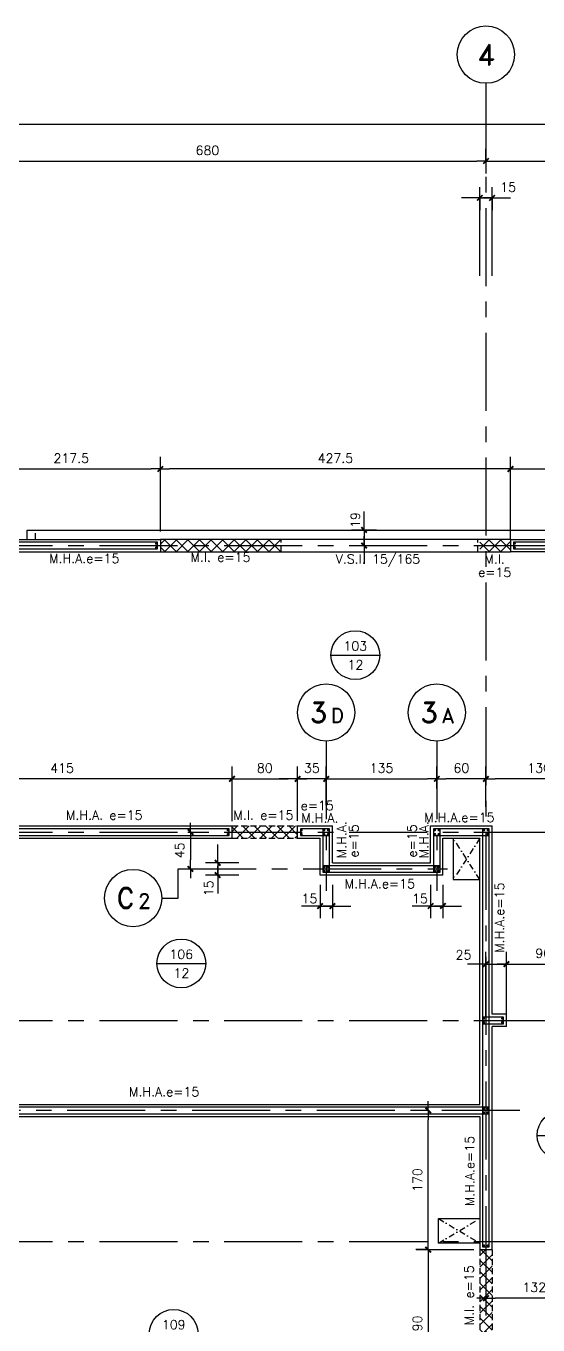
# Model space of a CAD drawing. Header units: millimetres. Extents: x -656851 to -651781, y 88238 to 91301.
# Drawn here: x -655346 to -654721, y 89706 to 91293 of the extents above; entities that cross this region are included whole.
import ezdxf
from ezdxf.enums import TextEntityAlignment as Align

# ---------------------------------------------------------------- set-up
doc = ezdxf.new("R2010")
doc.units = ezdxf.units.MM
doc.header["$LTSCALE"] = 30
for name, pattern in [('CENTER', [50.8, 31.75, -6.35, 6.35, -6.35]), ('DASHDOT', [1, 0.5, -0.25, 0, -0.25]), ('DASHED', [0.75, 0.5, -0.25]), ('HIDDEN', [0.375, 0.25, -0.125])]:
    doc.linetypes.add(name, pattern=pattern)
for name, color, linetype in [('A-LINEA 015', 6, 'Continuous'), ('BORDE DE LOSAS', 3, 'Continuous'), ('COTAS', 5, 'Continuous'), ('Cotas2', 1, 'Continuous'), ('EJES', 1, 'CENTER'), ('HATCH2', 1, 'HIDDEN'), ('MALLA', 1, 'Continuous'), ('MUROS', 5, 'Continuous'), ('SEGMENTOS1', 2, 'DASHED'), ('TEXTOS1', 9, 'Continuous'), ('VANOS', 8, 'DASHDOT'), ('VIGAS', 3, 'Continuous')]:
    doc.layers.add(name, color=color, linetype=linetype)
doc.styles.add('ROMAND', font='romand')
doc.styles.add('ROMANS', font='romans')
doc.dimstyles.new('ING-50', dxfattribs={"dimscale": 5, "dimtxt": 2.25, "dimasz": 2.25, "dimexe": 3, "dimexo": 0, "dimgap": 1.5, "dimtad": 1, "dimdec": 1, "dimzin": 12, "dimdsep": 46, "dimtxsty": 'ROMANS', "dimblk1": 'TICK1', "dimblk2": 'TICK1', "dimsah": 1, "dimcen": 0.09, "dimclrd": 2, "dimclre": 1, "dimclrt": 3, "dimadec": 1, "dimazin": 3, "dimtfac": 1, "dimtdec": 1, "dimtix": 1, "dimtmove": 2, "dimatfit": 3, "dimfxl": 3, "dimtolj": 1, "dimtzin": 12, "dimarcsym": 0})
pattern_1 = [(45, (0, 0), (-7.07106781, 7.07106781), []), (135, (0, 0), (-7.07106781, -7.07106781), [])]

# ---------------------------------------------------------------- blocks, each defined once
blk = doc.blocks.new('EJE-1')
at = {"color": 3, "linetype": 'Continuous'}
blk.add_circle((0, 0), 35, dxfattribs=at)
at = {"color": 5, "linetype": 'Continuous', "style": 'ROMAND'}
blk.add_attdef('0', text='', height=25, dxfattribs=at).set_placement((0.2, 0), align=Align.MIDDLE)
blk = doc.blocks.new('TICK1')
at = {"color": 2}
for points in [[(0, 0), (-1, 0)], [(0, 0), (1, 0)]]:
    blk.add_lwpolyline(points, dxfattribs=at)
at = {"color": 2, "const_width": 0.2}
blk.add_lwpolyline([(-0.3, -0.3), (0.3, 0.3)], dxfattribs=at)
blk = doc.blocks.new('*D54')
at = {"layer": 'COTAS', "color": 2, "lineweight": -2}
for p, q in [((-654803.5, 91082.9), (-654814.7, 91082.9)), ((-654792.2, 91082.9), (-654777.2, 91082.9)), ((-654766, 91082.9), (-654754.7, 91082.9))]:
    blk.add_line(p, q, dxfattribs=at)
at = {"layer": 'COTAS', "color": 1, "lineweight": -2}
for p, q in [((-654792.2, 91082.9), (-654792.2, 91067.9)), ((-654777.2, 91082.9), (-654777.2, 91067.9))]:
    blk.add_line(p, q, dxfattribs=at)
at = {"layer": 'Defpoints', "color": 0}
for p in [(-654792.2, 91082.9), (-654777.2, 91082.9), (-654777.2, 91082.9)]:
    blk.add_point(p, dxfattribs=at)
at = {"layer": 'COTAS', "color": 2, "lineweight": -2, "xscale": 11.25, "yscale": 11.25, "zscale": 11.25}
blk.add_blockref('TICK1', (-654792.2, 91082.9), dxfattribs=at)
at = {"layer": 'COTAS', "color": 2, "lineweight": -2, "xscale": 11.25, "yscale": 11.25, "zscale": 11.25, "rotation": 180}
blk.add_blockref('TICK1', (-654777.2, 91082.9), dxfattribs=at)
at = {"layer": 'COTAS', "color": 3, "insert": (-654757.6, 91096), "char_height": 11.25, "attachment_point": 5, "style": 'ROMANS'}
blk.add_mtext('\\A1;15', dxfattribs=at)
blk = doc.blocks.new('*D46')
at = {"layer": 'COTAS', "color": 1, "lineweight": -2}
for p, q in [((-654599.7, 91127.9), (-654599.7, 91142.9)), ((-654784.7, 91127.9), (-654784.7, 91112.9))]:
    blk.add_line(p, q, dxfattribs=at)
at = {"layer": 'COTAS', "color": 2, "lineweight": -2}
blk.add_line((-654773.5, 91127.9), (-654611, 91127.9), dxfattribs=at)
at = {"layer": 'Defpoints', "color": 0}
for p in [(-654784.7, 91127.9), (-654599.7, 91127.9), (-654599.7, 91127.9)]:
    blk.add_point(p, dxfattribs=at)
at = {"layer": 'COTAS', "color": 2, "lineweight": -2, "xscale": 11.25, "yscale": 11.25, "zscale": 11.25, "rotation": 180}
blk.add_blockref('TICK1', (-654784.7, 91127.9), dxfattribs=at)
at = {"layer": 'COTAS', "color": 2, "lineweight": -2, "xscale": 11.25, "yscale": 11.25, "zscale": 11.25}
blk.add_blockref('TICK1', (-654599.7, 91127.9), dxfattribs=at)
at = {"layer": 'COTAS', "color": 3, "insert": (-654692.2, 91141), "char_height": 11.25, "attachment_point": 5, "style": 'ROMANS'}
blk.add_mtext('\\A1;185', dxfattribs=at)
blk = doc.blocks.new('*D50')
at = {"layer": 'COTAS', "color": 1, "lineweight": -2}
for p, q in [((-653512.2, 91172.9), (-653512.2, 91187.9)), ((-655702.2, 91172.9), (-655702.2, 91157.9))]:
    blk.add_line(p, q, dxfattribs=at)
at = {"layer": 'COTAS', "color": 2, "lineweight": -2}
blk.add_line((-655691, 91172.9), (-653523.5, 91172.9), dxfattribs=at)
at = {"layer": 'Defpoints', "color": 0}
for p in [(-655702.2, 91172.9), (-653512.2, 91172.9), (-653512.2, 91172.9)]:
    blk.add_point(p, dxfattribs=at)
at = {"layer": 'COTAS', "color": 2, "lineweight": -2, "xscale": 11.25, "yscale": 11.25, "zscale": 11.25, "rotation": 180}
blk.add_blockref('TICK1', (-655702.2, 91172.9), dxfattribs=at)
at = {"layer": 'COTAS', "color": 2, "lineweight": -2, "xscale": 11.25, "yscale": 11.25, "zscale": 11.25}
blk.add_blockref('TICK1', (-653512.2, 91172.9), dxfattribs=at)
at = {"layer": 'COTAS', "color": 3, "insert": (-654607.2, 91186), "char_height": 11.25, "attachment_point": 5, "style": 'ROMANS'}
blk.add_mtext('\\A1;2190', dxfattribs=at)
blk = doc.blocks.new('*D6')
at = {"layer": 'COTAS', "color": 1, "lineweight": -2, "ltscale": 0.5}
for p, q in [((-655399.7, 90672.1), (-655399.7, 90766.8)), ((-655182.2, 90675.3), (-655182.2, 90766.8))]:
    blk.add_line(p, q, dxfattribs=at)
at = {"layer": 'COTAS', "color": 2, "lineweight": -2, "ltscale": 0.5}
blk.add_line((-655388.5, 90751.8), (-655193.5, 90751.8), dxfattribs=at)
at = {"layer": 'Defpoints', "color": 0, "ltscale": 0.5}
for p in [(-655182.2, 90751.8), (-655399.7, 90672.1), (-655182.2, 90675.3)]:
    blk.add_point(p, dxfattribs=at)
at = {"layer": 'COTAS', "color": 2, "lineweight": -2, "ltscale": 0.5, "xscale": 11.25, "yscale": 11.25, "zscale": 11.25, "rotation": 180}
blk.add_blockref('TICK1', (-655399.7, 90751.8), dxfattribs=at)
at = {"layer": 'COTAS', "color": 2, "lineweight": -2, "ltscale": 0.5, "xscale": 11.25, "yscale": 11.25, "zscale": 11.25}
blk.add_blockref('TICK1', (-655182.2, 90751.8), dxfattribs=at)
at = {"layer": 'COTAS', "color": 3, "ltscale": 0.5, "insert": (-655291, 90764.9), "char_height": 11.25, "attachment_point": 5, "style": 'ROMANS'}
blk.add_mtext('\\A1;217.5', dxfattribs=at)
blk = doc.blocks.new('*D7')
at = {"layer": 'COTAS', "color": 1, "lineweight": -2}
for p, q in [((-654855.2, 89968.3), (-654870.2, 89968.3)), ((-654855.2, 89798.3), (-654870.2, 89798.3))]:
    blk.add_line(p, q, dxfattribs=at)
at = {"layer": 'COTAS', "color": 2, "lineweight": -2}
blk.add_line((-654855.2, 89809.5), (-654855.2, 89957), dxfattribs=at)
at = {"layer": 'Defpoints', "color": 0}
for p in [(-654855.2, 89968.3), (-654855.2, 89968.3), (-654855.2, 89798.3)]:
    blk.add_point(p, dxfattribs=at)
at = {"layer": 'COTAS', "color": 2, "lineweight": -2, "xscale": 11.25, "yscale": 11.25, "zscale": 11.25}
for p, rotation in [((-654855.2, 89968.3), 90), ((-654855.2, 89798.3), 270)]:
    blk.add_blockref('TICK1', p, dxfattribs=dict(at, rotation=rotation))
at = {"layer": 'COTAS', "color": 3, "insert": (-654868.3, 89883.3), "char_height": 11.25, "attachment_point": 5, "rotation": 90, "style": 'ROMANS'}
blk.add_mtext('\\A1;170', dxfattribs=at)
blk = doc.blocks.new('*D8')
at = {"layer": 'COTAS', "color": 1, "lineweight": -2}
for p, q in [((-654855.2, 89798.3), (-654870.2, 89798.3)), ((-654855.2, 89608.3), (-654870.2, 89608.3))]:
    blk.add_line(p, q, dxfattribs=at)
at = {"layer": 'COTAS', "color": 2, "lineweight": -2}
blk.add_line((-654855.2, 89787), (-654855.2, 89619.5), dxfattribs=at)
at = {"layer": 'Defpoints', "color": 0}
for p in [(-654855.2, 89798.3), (-654855.2, 89608.3), (-654855.2, 89608.3)]:
    blk.add_point(p, dxfattribs=at)
at = {"layer": 'COTAS', "color": 2, "lineweight": -2, "xscale": 11.25, "yscale": 11.25, "zscale": 11.25}
for p, rotation in [((-654855.2, 89798.3), 90), ((-654855.2, 89608.3), 270)]:
    blk.add_blockref('TICK1', p, dxfattribs=dict(at, rotation=rotation))
at = {"layer": 'COTAS', "color": 3, "insert": (-654868.3, 89703.3), "char_height": 11.25, "attachment_point": 5, "rotation": 90, "style": 'ROMANS'}
blk.add_mtext('\\A1;190', dxfattribs=at)
blk = doc.blocks.new('*D5')
at = {"layer": 'COTAS', "color": 1, "lineweight": -2, "ltscale": 0.5}
for p, q in [((-655182.2, 90675.3), (-655182.2, 90766.8)), ((-654754.7, 90665.8), (-654754.7, 90766.8))]:
    blk.add_line(p, q, dxfattribs=at)
at = {"layer": 'COTAS', "color": 2, "lineweight": -2, "ltscale": 0.5}
blk.add_line((-654766, 90751.8), (-655171, 90751.8), dxfattribs=at)
at = {"layer": 'Defpoints', "color": 0, "ltscale": 0.5}
for p in [(-655182.2, 90751.8), (-655182.2, 90675.3), (-654754.7, 90665.8)]:
    blk.add_point(p, dxfattribs=at)
at = {"layer": 'COTAS', "color": 2, "lineweight": -2, "ltscale": 0.5, "xscale": 11.25, "yscale": 11.25, "zscale": 11.25, "rotation": 180}
blk.add_blockref('TICK1', (-655182.2, 90751.8), dxfattribs=at)
at = {"layer": 'COTAS', "color": 2, "lineweight": -2, "ltscale": 0.5, "xscale": 11.25, "yscale": 11.25, "zscale": 11.25}
blk.add_blockref('TICK1', (-654754.7, 90751.8), dxfattribs=at)
at = {"layer": 'COTAS', "color": 3, "ltscale": 0.5, "insert": (-654968.5, 90764.9), "char_height": 11.25, "attachment_point": 5, "style": 'ROMANS'}
blk.add_mtext('\\A1;427.5', dxfattribs=at)
blk = doc.blocks.new('*D59')
at = {"layer": 'COTAS', "color": 1, "lineweight": -2, "ltscale": 0.5}
for p, q in [((-654784.7, 90339.3), (-654784.7, 90388.3)), ((-654654.7, 90318.3), (-654654.7, 90388.3))]:
    blk.add_line(p, q, dxfattribs=at)
at = {"layer": 'COTAS', "color": 2, "lineweight": -2, "ltscale": 0.5}
blk.add_line((-654666, 90373.3), (-654773.5, 90373.3), dxfattribs=at)
at = {"layer": 'Defpoints', "color": 0, "ltscale": 0.5}
for p in [(-654784.7, 90373.3), (-654784.7, 90339.3), (-654654.7, 90318.3)]:
    blk.add_point(p, dxfattribs=at)
at = {"layer": 'COTAS', "color": 2, "lineweight": -2, "ltscale": 0.5, "xscale": 11.25, "yscale": 11.25, "zscale": 11.25, "rotation": 180}
blk.add_blockref('TICK1', (-654784.7, 90373.3), dxfattribs=at)
at = {"layer": 'COTAS', "color": 2, "lineweight": -2, "ltscale": 0.5, "xscale": 11.25, "yscale": 11.25, "zscale": 11.25}
blk.add_blockref('TICK1', (-654654.7, 90373.3), dxfattribs=at)
at = {"layer": 'COTAS', "color": 3, "ltscale": 0.5, "insert": (-654719.7, 90386.4), "char_height": 11.25, "attachment_point": 5, "style": 'ROMANS'}
blk.add_mtext('\\A1;130', dxfattribs=at)
blk = doc.blocks.new('*D64')
at = {"layer": 'COTAS', "color": 1, "lineweight": -2, "ltscale": 0.5}
for p, q in [((-654754.7, 90665.8), (-654754.7, 90766.8)), ((-654614.7, 90665.8), (-654614.7, 90766.8))]:
    blk.add_line(p, q, dxfattribs=at)
at = {"layer": 'COTAS', "color": 2, "lineweight": -2, "ltscale": 0.5}
blk.add_line((-654743.5, 90751.8), (-654626, 90751.8), dxfattribs=at)
at = {"layer": 'Defpoints', "color": 0, "ltscale": 0.5}
for p in [(-654614.7, 90751.8), (-654754.7, 90665.8), (-654614.7, 90665.8)]:
    blk.add_point(p, dxfattribs=at)
at = {"layer": 'COTAS', "color": 2, "lineweight": -2, "ltscale": 0.5, "xscale": 11.25, "yscale": 11.25, "zscale": 11.25, "rotation": 180}
blk.add_blockref('TICK1', (-654754.7, 90751.8), dxfattribs=at)
at = {"layer": 'COTAS', "color": 2, "lineweight": -2, "ltscale": 0.5, "xscale": 11.25, "yscale": 11.25, "zscale": 11.25}
blk.add_blockref('TICK1', (-654614.7, 90751.8), dxfattribs=at)
at = {"layer": 'COTAS', "color": 3, "ltscale": 0.5, "insert": (-654684.7, 90764.9), "char_height": 11.25, "attachment_point": 5, "style": 'ROMANS'}
blk.add_mtext('\\A1;140', dxfattribs=at)
blk = doc.blocks.new('*D65')
at = {"layer": 'COTAS', "color": 1, "lineweight": -2}
for p, q in [((-654784.7, 90082.3), (-654784.7, 90162.1)), ((-654759.7, 90085.8), (-654759.7, 90162.1))]:
    blk.add_line(p, q, dxfattribs=at)
at = {"layer": 'COTAS', "color": 2, "lineweight": -2}
for p, q in [((-654796, 90147.1), (-654807.2, 90147.1)), ((-654784.7, 90147.1), (-654759.7, 90147.1)), ((-654748.5, 90147.1), (-654737.2, 90147.1))]:
    blk.add_line(p, q, dxfattribs=at)
at = {"layer": 'Defpoints', "color": 0}
for p in [(-654759.7, 90147.1), (-654784.7, 90082.3), (-654759.7, 90085.8)]:
    blk.add_point(p, dxfattribs=at)
at = {"layer": 'COTAS', "color": 2, "lineweight": -2, "xscale": 11.25, "yscale": 11.25, "zscale": 11.25}
blk.add_blockref('TICK1', (-654784.7, 90147.1), dxfattribs=at)
at = {"layer": 'COTAS', "color": 2, "lineweight": -2, "xscale": 11.25, "yscale": 11.25, "zscale": 11.25, "rotation": 180}
blk.add_blockref('TICK1', (-654759.7, 90147.1), dxfattribs=at)
at = {"layer": 'COTAS', "color": 3, "insert": (-654812.1, 90158.4), "char_height": 11.25, "attachment_point": 5, "style": 'ROMANS'}
blk.add_mtext('\\A1;25', dxfattribs=at)
blk = doc.blocks.new('*D66')
at = {"layer": 'COTAS', "color": 1, "lineweight": -2}
for p, q in [((-654759.7, 90085.8), (-654759.7, 90162.1)), ((-654669.7, 90085.8), (-654669.7, 90162.1))]:
    blk.add_line(p, q, dxfattribs=at)
at = {"layer": 'COTAS', "color": 2, "lineweight": -2}
blk.add_line((-654748.5, 90147.1), (-654681, 90147.1), dxfattribs=at)
at = {"layer": 'Defpoints', "color": 0}
for p in [(-654669.7, 90147.1), (-654759.7, 90085.8), (-654669.7, 90085.8)]:
    blk.add_point(p, dxfattribs=at)
at = {"layer": 'COTAS', "color": 2, "lineweight": -2, "xscale": 11.25, "yscale": 11.25, "zscale": 11.25, "rotation": 180}
blk.add_blockref('TICK1', (-654759.7, 90147.1), dxfattribs=at)
at = {"layer": 'COTAS', "color": 2, "lineweight": -2, "xscale": 11.25, "yscale": 11.25, "zscale": 11.25}
blk.add_blockref('TICK1', (-654669.7, 90147.1), dxfattribs=at)
at = {"layer": 'COTAS', "color": 3, "insert": (-654714.7, 90160.2), "char_height": 11.25, "attachment_point": 5, "style": 'ROMANS'}
blk.add_mtext('\\A1;90', dxfattribs=at)
blk = doc.blocks.new('*D83')
at = {"layer": 'COTAS', "color": 1, "lineweight": -2}
for p, q in [((-654652.2, 89789.9), (-654652.2, 89724.1)), ((-654784.7, 89755.5), (-654784.7, 89724.1))]:
    blk.add_line(p, q, dxfattribs=at)
at = {"layer": 'COTAS', "color": 2, "lineweight": -2}
blk.add_line((-654663.5, 89739.1), (-654773.5, 89739.1), dxfattribs=at)
at = {"layer": 'Defpoints', "color": 0}
for p in [(-654652.2, 89789.9), (-654784.7, 89755.5), (-654784.7, 89739.1)]:
    blk.add_point(p, dxfattribs=at)
at = {"layer": 'COTAS', "color": 2, "lineweight": -2, "xscale": 11.25, "yscale": 11.25, "zscale": 11.25, "rotation": 180}
blk.add_blockref('TICK1', (-654784.7, 89739.1), dxfattribs=at)
at = {"layer": 'COTAS', "color": 2, "lineweight": -2, "xscale": 11.25, "yscale": 11.25, "zscale": 11.25}
blk.add_blockref('TICK1', (-654652.2, 89739.1), dxfattribs=at)
at = {"layer": 'COTAS', "color": 3, "insert": (-654718.5, 89752.2), "char_height": 11.25, "attachment_point": 5, "style": 'ROMANS'}
blk.add_mtext('\\A1;132.5', dxfattribs=at)
blk = doc.blocks.new('losa-ne')
at = {"color": 5, "linetype": 'Continuous'}
blk.add_line((-29.8, 0), (29.7, 0), dxfattribs=at)
at = {"color": 3, "linetype": 'Continuous'}
blk.add_circle((0, 0), 29.8, dxfattribs=at)
at = {"color": 3, "linetype": 'Continuous', "style": 'ROMANS'}
for tag, p in [('N%%DL', (0, 5.6)), ('ESP', (0.2, -17.4))]:
    blk.add_attdef(tag, text='', height=11.2, dxfattribs=at).set_placement(p, align=Align.CENTER)
blk = doc.blocks.new('*D188')
at = {"layer": 'COTAS', "color": 1, "lineweight": -2}
for p, q in [((-655464.7, 91127.9), (-655464.7, 91142.9)), ((-654784.7, 91127.9), (-654784.7, 91142.9))]:
    blk.add_line(p, q, dxfattribs=at)
at = {"layer": 'COTAS', "color": 2, "lineweight": -2}
blk.add_line((-655453.5, 91127.9), (-654796, 91127.9), dxfattribs=at)
at = {"layer": 'Defpoints', "color": 0}
for p in [(-655464.7, 91127.9), (-654784.7, 91127.9), (-654784.7, 91127.9)]:
    blk.add_point(p, dxfattribs=at)
at = {"layer": 'COTAS', "color": 2, "lineweight": -2, "xscale": 11.25, "yscale": 11.25, "zscale": 11.25, "rotation": 180}
blk.add_blockref('TICK1', (-655464.7, 91127.9), dxfattribs=at)
at = {"layer": 'COTAS', "color": 2, "lineweight": -2, "xscale": 11.25, "yscale": 11.25, "zscale": 11.25}
blk.add_blockref('TICK1', (-654784.7, 91127.9), dxfattribs=at)
at = {"layer": 'COTAS', "color": 3, "insert": (-655124.7, 91141), "char_height": 11.25, "attachment_point": 5, "style": 'ROMANS'}
blk.add_mtext('\\A1;680', dxfattribs=at)
blk = doc.blocks.new('*D220')
at = {"layer": 'COTAS', "color": 2, "lineweight": -2, "ltscale": 0.5}
for p, q in [((-654933.4, 90688.5), (-654933.4, 90699.8)), ((-654933.4, 90677.3), (-654933.4, 90658.3)), ((-654933.4, 90647), (-654933.4, 90635.8))]:
    blk.add_line(p, q, dxfattribs=at)
at = {"layer": 'COTAS', "color": 1, "lineweight": -2, "ltscale": 0.5}
for p, q in [((-654948.7, 90677.3), (-654918.4, 90677.3)), ((-654946.3, 90658.3), (-654918.4, 90658.3))]:
    blk.add_line(p, q, dxfattribs=at)
at = {"layer": 'Defpoints', "color": 0, "ltscale": 0.5}
for p in [(-654948.7, 90677.3), (-654946.3, 90658.3), (-654933.4, 90658.3)]:
    blk.add_point(p, dxfattribs=at)
at = {"layer": 'COTAS', "color": 2, "lineweight": -2, "ltscale": 0.5, "xscale": 11.25, "yscale": 11.25, "zscale": 11.25}
for p, rotation in [((-654933.4, 90677.3), 270), ((-654933.4, 90658.3), 90)]:
    blk.add_blockref('TICK1', p, dxfattribs=dict(at, rotation=rotation))
at = {"layer": 'COTAS', "color": 3, "ltscale": 0.5, "insert": (-654944.1, 90689.5), "char_height": 11.25, "attachment_point": 5, "rotation": 90, "style": 'ROMANS'}
blk.add_mtext('\\A1;19', dxfattribs=at)
blk = doc.blocks.new('eje-3')
at = {"color": 3, "linetype": 'Continuous'}
blk.add_circle((0, 0), 35, dxfattribs=at)
at = {"color": 5, "linetype": 'Continuous', "style": 'ROMAND'}
for height, p in [(25, (-9.2, 0)), (18, (13.7, -3.6))]:
    blk.add_attdef('0', text='', height=height, dxfattribs=at).set_placement(p, align=Align.MIDDLE)
blk = doc.blocks.new('*D258')
at = {"layer": 'COTAS', "color": 1, "lineweight": -2}
for p, q in [((-655148.7, 90308.3), (-655130.4, 90308.3)), ((-655148.9, 90263.3), (-655130.4, 90263.3))]:
    blk.add_line(p, q, dxfattribs=at)
at = {"layer": 'COTAS', "color": 2, "lineweight": -2}
blk.add_line((-655145.4, 90297), (-655145.4, 90274.5), dxfattribs=at)
at = {"layer": 'Defpoints', "color": 0}
for p in [(-655148.7, 90308.3), (-655148.9, 90263.3), (-655145.4, 90263.3)]:
    blk.add_point(p, dxfattribs=at)
at = {"layer": 'COTAS', "color": 2, "lineweight": -2, "xscale": 11.25, "yscale": 11.25, "zscale": 11.25}
for p, rotation in [((-655145.4, 90308.3), 90), ((-655145.4, 90263.3), 270)]:
    blk.add_blockref('TICK1', p, dxfattribs=dict(at, rotation=rotation))
at = {"layer": 'COTAS', "color": 3, "insert": (-655158.6, 90285.8), "char_height": 11.25, "attachment_point": 5, "rotation": 90, "style": 'ROMANS'}
blk.add_mtext('\\A1;45', dxfattribs=at)
blk = doc.blocks.new('*D255')
at = {"layer": 'COTAS', "color": 1, "lineweight": -2, "ltscale": 0.5}
for p, q in [((-655014.7, 90322.2), (-655014.7, 90388.3)), ((-654979.7, 90341.2), (-654979.7, 90388.3))]:
    blk.add_line(p, q, dxfattribs=at)
at = {"layer": 'COTAS', "color": 2, "lineweight": -2, "ltscale": 0.5}
for p, q in [((-655026, 90373.3), (-655037.2, 90373.3)), ((-654979.7, 90373.3), (-655014.7, 90373.3)), ((-654968.5, 90373.3), (-654957.2, 90373.3))]:
    blk.add_line(p, q, dxfattribs=at)
at = {"layer": 'Defpoints', "color": 0, "ltscale": 0.5}
for p in [(-655014.7, 90373.3), (-654979.7, 90341.2), (-655014.7, 90322.2)]:
    blk.add_point(p, dxfattribs=at)
at = {"layer": 'COTAS', "color": 2, "lineweight": -2, "ltscale": 0.5, "xscale": 11.25, "yscale": 11.25, "zscale": 11.25}
blk.add_blockref('TICK1', (-655014.7, 90373.3), dxfattribs=at)
at = {"layer": 'COTAS', "color": 2, "lineweight": -2, "ltscale": 0.5, "xscale": 11.25, "yscale": 11.25, "zscale": 11.25, "rotation": 180}
blk.add_blockref('TICK1', (-654979.7, 90373.3), dxfattribs=at)
at = {"layer": 'COTAS', "color": 3, "ltscale": 0.5, "insert": (-654997.2, 90386.4), "char_height": 11.25, "attachment_point": 5, "style": 'ROMANS'}
blk.add_mtext('\\A1;35', dxfattribs=at)
blk = doc.blocks.new('*D256')
at = {"layer": 'COTAS', "color": 1, "lineweight": -2, "ltscale": 0.5}
for p, q in [((-654979.7, 90341.2), (-654979.7, 90388.3)), ((-654844.7, 90361.8), (-654844.7, 90388.3))]:
    blk.add_line(p, q, dxfattribs=at)
at = {"layer": 'COTAS', "color": 2, "lineweight": -2, "ltscale": 0.5}
blk.add_line((-654968.5, 90373.3), (-654856, 90373.3), dxfattribs=at)
at = {"layer": 'Defpoints', "color": 0, "ltscale": 0.5}
for p in [(-654844.7, 90373.3), (-654844.7, 90361.8), (-654979.7, 90341.2)]:
    blk.add_point(p, dxfattribs=at)
at = {"layer": 'COTAS', "color": 2, "lineweight": -2, "ltscale": 0.5, "xscale": 11.25, "yscale": 11.25, "zscale": 11.25, "rotation": 180}
blk.add_blockref('TICK1', (-654979.7, 90373.3), dxfattribs=at)
at = {"layer": 'COTAS', "color": 2, "lineweight": -2, "ltscale": 0.5, "xscale": 11.25, "yscale": 11.25, "zscale": 11.25}
blk.add_blockref('TICK1', (-654844.7, 90373.3), dxfattribs=at)
at = {"layer": 'COTAS', "color": 3, "ltscale": 0.5, "insert": (-654912.2, 90386.4), "char_height": 11.25, "attachment_point": 5, "style": 'ROMANS'}
blk.add_mtext('\\A1;135', dxfattribs=at)
blk = doc.blocks.new('*D257')
at = {"layer": 'COTAS', "color": 2, "lineweight": -2}
for p, q in [((-654998.5, 90218), (-655009.7, 90218)), ((-654987.2, 90218), (-654972.2, 90218)), ((-654961, 90218), (-654949.7, 90218))]:
    blk.add_line(p, q, dxfattribs=at)
at = {"layer": 'COTAS', "color": 1, "lineweight": -2}
for p, q in [((-654987.2, 90218), (-654987.2, 90203)), ((-654972.2, 90218), (-654972.2, 90203))]:
    blk.add_line(p, q, dxfattribs=at)
at = {"layer": 'Defpoints', "color": 0}
for p in [(-654987.2, 90218), (-654972.2, 90218), (-654972.2, 90218)]:
    blk.add_point(p, dxfattribs=at)
at = {"layer": 'COTAS', "color": 2, "lineweight": -2, "xscale": 11.25, "yscale": 11.25, "zscale": 11.25}
blk.add_blockref('TICK1', (-654987.2, 90218), dxfattribs=at)
at = {"layer": 'COTAS', "color": 2, "lineweight": -2, "xscale": 11.25, "yscale": 11.25, "zscale": 11.25, "rotation": 180}
blk.add_blockref('TICK1', (-654972.2, 90218), dxfattribs=at)
at = {"layer": 'COTAS', "color": 3, "insert": (-655000.2, 90227.1), "char_height": 11.25, "attachment_point": 5, "style": 'ROMANS'}
blk.add_mtext('\\A1;15', dxfattribs=at)
blk = doc.blocks.new('*D262')
at = {"layer": 'COTAS', "color": 1, "lineweight": -2, "ltscale": 0.5}
for p, q in [((-654844.7, 90361.4), (-654844.7, 90388.3)), ((-654784.7, 90359.9), (-654784.7, 90388.3))]:
    blk.add_line(p, q, dxfattribs=at)
at = {"layer": 'COTAS', "color": 2, "lineweight": -2, "ltscale": 0.5}
blk.add_line((-654796, 90373.3), (-654833.5, 90373.3), dxfattribs=at)
at = {"layer": 'Defpoints', "color": 0, "ltscale": 0.5}
for p in [(-654844.7, 90373.3), (-654844.7, 90361.4), (-654784.7, 90359.9)]:
    blk.add_point(p, dxfattribs=at)
at = {"layer": 'COTAS', "color": 2, "lineweight": -2, "ltscale": 0.5, "xscale": 11.25, "yscale": 11.25, "zscale": 11.25, "rotation": 180}
blk.add_blockref('TICK1', (-654844.7, 90373.3), dxfattribs=at)
at = {"layer": 'COTAS', "color": 2, "lineweight": -2, "ltscale": 0.5, "xscale": 11.25, "yscale": 11.25, "zscale": 11.25}
blk.add_blockref('TICK1', (-654784.7, 90373.3), dxfattribs=at)
at = {"layer": 'COTAS', "color": 3, "ltscale": 0.5, "insert": (-654814.7, 90386.4), "char_height": 11.25, "attachment_point": 5, "style": 'ROMANS'}
blk.add_mtext('\\A1;60', dxfattribs=at)
blk = doc.blocks.new('*D263')
at = {"layer": 'COTAS', "color": 2, "lineweight": -2}
for p, q in [((-654863.5, 90218), (-654874.7, 90218)), ((-654852.2, 90218), (-654837.2, 90218)), ((-654826, 90218), (-654814.7, 90218))]:
    blk.add_line(p, q, dxfattribs=at)
at = {"layer": 'COTAS', "color": 1, "lineweight": -2}
for p, q in [((-654852.2, 90218), (-654852.2, 90203)), ((-654837.2, 90218), (-654837.2, 90203))]:
    blk.add_line(p, q, dxfattribs=at)
at = {"layer": 'Defpoints', "color": 0}
for p in [(-654852.2, 90218), (-654837.2, 90218), (-654837.2, 90218)]:
    blk.add_point(p, dxfattribs=at)
at = {"layer": 'COTAS', "color": 2, "lineweight": -2, "xscale": 11.25, "yscale": 11.25, "zscale": 11.25}
blk.add_blockref('TICK1', (-654852.2, 90218), dxfattribs=at)
at = {"layer": 'COTAS', "color": 2, "lineweight": -2, "xscale": 11.25, "yscale": 11.25, "zscale": 11.25, "rotation": 180}
blk.add_blockref('TICK1', (-654837.2, 90218), dxfattribs=at)
at = {"layer": 'COTAS', "color": 3, "insert": (-654865.2, 90227.1), "char_height": 11.25, "attachment_point": 5, "style": 'ROMANS'}
blk.add_mtext('\\A1;15', dxfattribs=at)
blk = doc.blocks.new('*D264')
at = {"layer": 'COTAS', "color": 1, "lineweight": -2, "ltscale": 0.5}
for p, q in [((-655094.7, 90321.7), (-655094.7, 90388.3)), ((-655014.7, 90322.2), (-655014.7, 90388.3))]:
    blk.add_line(p, q, dxfattribs=at)
at = {"layer": 'COTAS', "color": 2, "lineweight": -2, "ltscale": 0.5}
blk.add_line((-655083.5, 90373.3), (-655026, 90373.3), dxfattribs=at)
at = {"layer": 'Defpoints', "color": 0, "ltscale": 0.5}
for p in [(-655014.7, 90373.3), (-655094.7, 90321.7), (-655014.7, 90322.2)]:
    blk.add_point(p, dxfattribs=at)
at = {"layer": 'COTAS', "color": 2, "lineweight": -2, "ltscale": 0.5, "xscale": 11.25, "yscale": 11.25, "zscale": 11.25, "rotation": 180}
blk.add_blockref('TICK1', (-655094.7, 90373.3), dxfattribs=at)
at = {"layer": 'COTAS', "color": 2, "lineweight": -2, "ltscale": 0.5, "xscale": 11.25, "yscale": 11.25, "zscale": 11.25}
blk.add_blockref('TICK1', (-655014.7, 90373.3), dxfattribs=at)
at = {"layer": 'COTAS', "color": 3, "ltscale": 0.5, "insert": (-655054.7, 90386.4), "char_height": 11.25, "attachment_point": 5, "style": 'ROMANS'}
blk.add_mtext('\\A1;80', dxfattribs=at)
blk = doc.blocks.new('*D265')
at = {"layer": 'COTAS', "color": 1, "lineweight": -2, "ltscale": 0.5}
for p, q in [((-655509.7, 90357.7), (-655509.7, 90388.3)), ((-655094.7, 90321.7), (-655094.7, 90388.3))]:
    blk.add_line(p, q, dxfattribs=at)
at = {"layer": 'COTAS', "color": 2, "lineweight": -2, "ltscale": 0.5}
blk.add_line((-655106, 90373.3), (-655498.5, 90373.3), dxfattribs=at)
at = {"layer": 'Defpoints', "color": 0, "ltscale": 0.5}
for p in [(-655509.7, 90373.3), (-655509.7, 90357.7), (-655094.7, 90321.7)]:
    blk.add_point(p, dxfattribs=at)
at = {"layer": 'COTAS', "color": 2, "lineweight": -2, "ltscale": 0.5, "xscale": 11.25, "yscale": 11.25, "zscale": 11.25, "rotation": 180}
blk.add_blockref('TICK1', (-655509.7, 90373.3), dxfattribs=at)
at = {"layer": 'COTAS', "color": 2, "lineweight": -2, "ltscale": 0.5, "xscale": 11.25, "yscale": 11.25, "zscale": 11.25}
blk.add_blockref('TICK1', (-655094.7, 90373.3), dxfattribs=at)
at = {"layer": 'COTAS', "color": 3, "ltscale": 0.5, "insert": (-655302.2, 90386.4), "char_height": 11.25, "attachment_point": 5, "style": 'ROMANS'}
blk.add_mtext('\\A1;415', dxfattribs=at)
blk = doc.blocks.new('*D266')
at = {"layer": 'COTAS', "color": 2, "lineweight": -2}
for p, q in [((-655112.2, 90282), (-655112.2, 90293.3)), ((-655112.2, 90270.8), (-655112.2, 90255.8)), ((-655112.2, 90244.5), (-655112.2, 90233.3))]:
    blk.add_line(p, q, dxfattribs=at)
at = {"layer": 'COTAS', "color": 1, "lineweight": -2}
for p, q in [((-655112.2, 90270.8), (-655127.2, 90270.8)), ((-655112.2, 90255.8), (-655127.2, 90255.8))]:
    blk.add_line(p, q, dxfattribs=at)
at = {"layer": 'Defpoints', "color": 0}
for p in [(-655112.2, 90270.8), (-655112.2, 90255.8), (-655112.2, 90255.8)]:
    blk.add_point(p, dxfattribs=at)
at = {"layer": 'COTAS', "color": 2, "lineweight": -2, "xscale": 11.25, "yscale": 11.25, "zscale": 11.25}
for p, rotation in [((-655112.2, 90270.8), 270), ((-655112.2, 90255.8), 90)]:
    blk.add_blockref('TICK1', p, dxfattribs=dict(at, rotation=rotation))
at = {"layer": 'COTAS', "color": 3, "insert": (-655123.2, 90239.6), "char_height": 11.25, "attachment_point": 5, "rotation": 90, "style": 'ROMANS'}
blk.add_mtext('\\A1;15', dxfattribs=at)

msp = doc.modelspace()

# ---------------------------------------------------------------- hatches: boundary and pattern name
at = {"layer": 'HATCH2'}
h = msp.add_hatch(dxfattribs=at)
h.set_pattern_fill('_USER', color=256, scale=10, angle=45, style=0, double=1, pattern_type=0)
h.set_pattern_definition(pattern_1)
h.paths.add_polyline_path([(-655034.715, 90658.253), (-655182.215, 90658.253), (-655182.215, 90650.753), (-655034.715, 90650.753)])
h.paths.add_polyline_path([(-655034.715, 90665.753), (-655182.215, 90665.753), (-655182.215, 90658.253), (-655034.715, 90658.253)])
h = msp.add_hatch(dxfattribs=at)
h.set_pattern_fill('_USER', color=256, scale=10, angle=45, style=0, double=1, pattern_type=0)
h.set_pattern_definition(pattern_1)
h.paths.add_polyline_path([(-654754.715, 90658.253), (-654784.715, 90658.253), (-654784.715, 90650.753), (-654754.715, 90650.753)])
h.paths.add_polyline_path([(-654784.715, 90658.253), (-654792.215, 90658.253), (-654792.215, 90650.753), (-654784.715, 90650.753)])
h.paths.add_polyline_path([(-654784.715, 90665.753), (-654792.215, 90665.753), (-654792.215, 90658.253), (-654784.715, 90658.253)])
h.paths.add_polyline_path([(-654754.715, 90665.753), (-654784.715, 90665.753), (-654784.715, 90658.253), (-654754.715, 90658.253)])
h = msp.add_hatch(dxfattribs=at)
h.set_pattern_fill('_USER', color=256, scale=10, angle=45, style=0, double=1, pattern_type=0)
h.set_pattern_definition(pattern_1)
edge = h.paths.add_edge_path()
edge.add_line((-655094.715, 90300.753), (-655094.715, 90315.753))
edge.add_line((-655014.715, 90300.753), (-655014.715, 90315.753))
edge.add_line((-655094.715, 90300.753), (-655014.715, 90300.753))
edge.add_line((-655094.715, 90315.753), (-655014.715, 90315.753))
h = msp.add_hatch(dxfattribs=at)
h.set_pattern_fill('_USER', color=256, scale=10, angle=45, style=0, double=1, pattern_type=0)
h.set_pattern_definition(pattern_1)
h.paths.add_polyline_path([(-654784.715, 89798.253), (-654792.215, 89798.253), (-654792.215, 89618.253), (-654784.715, 89618.253)])
h.paths.add_polyline_path([(-654777.215, 89798.253), (-654784.715, 89798.253), (-654784.715, 89618.253), (-654777.215, 89618.253)])

# ---------------------------------------------------------------- linework, layer by layer
at = {"layer": 'BORDE DE LOSAS', "ltscale": 0.2}
msp.add_lwpolyline([(-654824.715, 90300.753), (-654824.715, 90250.253), (-654792.215, 90250.253)], dxfattribs=at)
msp.add_lwpolyline([(-654792.215, 89806.253), (-654842.715, 89806.253), (-654842.715, 89836.253), (-654792.215, 89836.253)], close=True, dxfattribs=at)
at = {"layer": 'Cotas2'}
for p, q in [((-654792.215, 90987.892), (-654792.215, 91095.888)), ((-654777.215, 90987.892), (-654777.215, 91095.888)), ((-655086.439, 90270.753), (-655122.507, 90270.753)), ((-655086.439, 90255.753), (-655122.507, 90255.753)), ((-654987.215, 90243.759), (-654987.215, 90207.692)), ((-654972.215, 90243.759), (-654972.215, 90207.692)), ((-654852.215, 90243.759), (-654852.215, 90207.692)), ((-654837.215, 90243.759), (-654837.215, 90207.692)), ((-654799.281, 89798.253), (-654870.027, 89798.253))]:
    msp.add_line(p, q, dxfattribs=at)
at = {"layer": 'EJES', "ltscale": 0.1}
for p, q in [((-654784.715, 91222.892), (-654784.715, 88448.253)), ((-656780.536, 90658.253), (-653137.403, 90658.253)), ((-654979.715, 90419.437), (-654979.715, 90236.574)), ((-654844.715, 90419.437), (-654844.715, 90236.574)), ((-656780.536, 90308.253), (-653137.403, 90308.253)), ((-655160.43, 90263.253), (-654831.496, 90263.253)), ((-655160.43, 90227.746), (-655160.43, 90263.253)), ((-655180.43, 90227.746), (-655160.43, 90227.746)), ((-656780.536, 90078.253), (-653137.403, 90078.253)), ((-656780.536, 89808.253), (-653139.035, 89808.253))]:
    msp.add_line(p, q, dxfattribs=at)
msp.add_lwpolyline([(-654743.472, 89968.253), (-656780.536, 89968.253)], dxfattribs=at)
at = {"layer": 'MALLA', "ltscale": 0.5}
for p, q in [((-655185.715, 90662.253), (-655396.215, 90662.253)), ((-655185.715, 90654.253), (-655185.715, 90662.253)), ((-654751.215, 90662.253), (-654751.215, 90654.253)), ((-654618.215, 90662.253), (-654751.215, 90662.253)), ((-655396.215, 90654.253), (-655185.715, 90654.253)), ((-654751.215, 90654.253), (-654618.215, 90654.253)), ((-655098.215, 90312.253), (-655531.215, 90312.253)), ((-655531.215, 90304.253), (-655098.215, 90304.253)), ((-655098.215, 90304.253), (-655098.215, 90312.253)), ((-654975.715, 90312.253), (-655011.215, 90312.253)), ((-655011.215, 90312.253), (-655011.215, 90304.253)), ((-655011.215, 90304.253), (-654975.715, 90304.253)), ((-654983.715, 90312.253), (-654983.715, 90259.253)), ((-654975.715, 90259.253), (-654975.715, 90312.253)), ((-654780.715, 90312.253), (-654848.715, 90312.253)), ((-654848.715, 90312.253), (-654848.715, 90259.253)), ((-654848.715, 90304.253), (-654780.715, 90304.253)), ((-654840.715, 90259.253), (-654840.715, 90312.253)), ((-654780.715, 90312.253), (-654788.715, 90312.253)), ((-654788.715, 90312.253), (-654788.715, 89801.753)), ((-654780.715, 90304.253), (-654780.715, 90312.253)), ((-654780.715, 89801.753), (-654780.715, 90312.253)), ((-654840.715, 90267.253), (-654983.715, 90267.253)), ((-654983.715, 90259.253), (-654840.715, 90259.253)), ((-654763.215, 90082.253), (-654788.715, 90082.253)), ((-654788.715, 90082.253), (-654788.715, 90074.253)), ((-654763.215, 90074.253), (-654763.215, 90082.253)), ((-654788.715, 90074.253), (-654763.215, 90074.253)), ((-654780.715, 89972.253), (-655713.215, 89972.253)), ((-655713.215, 89964.253), (-654780.715, 89964.253)), ((-654780.715, 89964.253), (-654780.715, 89972.253)), ((-654788.715, 89801.753), (-654780.715, 89801.753))]:
    msp.add_line(p, q, dxfattribs=at)
at = {"layer": 'MALLA', "ltscale": 0.5, "const_width": 1.5}
for points in [[(-655188.056, 90660.662, 1), (-655186.556, 90660.662, 1)], [(-654750.374, 90660.662, 1), (-654748.874, 90660.662, 1)], [(-655188.056, 90655.844, 1), (-655186.556, 90655.844, 1)], [(-654750.374, 90655.844, 1), (-654748.874, 90655.844, 1)], [(-655100.679, 90310.785, 1), (-655099.179, 90310.785, 1)], [(-655100.679, 90305.619, 1), (-655099.179, 90305.619, 1)], [(-655010.544, 90310.785, 1), (-655009.044, 90310.785, 1)], [(-655010.544, 90305.619, 1), (-655009.044, 90305.619, 1)], [(-654983.044, 90310.785, 1), (-654981.544, 90310.785, 1)], [(-654983.044, 90305.619, 1), (-654981.544, 90305.619, 1)], [(-654978.179, 90310.785, 1), (-654976.679, 90310.785, 1)], [(-654978.179, 90305.619, 1), (-654976.679, 90305.619, 1)], [(-654847.874, 90310.758, 1), (-654846.374, 90310.758, 1)], [(-654847.874, 90305.844, 1), (-654846.374, 90305.844, 1)], [(-654843.056, 90310.758, 1), (-654841.556, 90310.758, 1)], [(-654843.056, 90305.844, 1), (-654841.556, 90305.844, 1)], [(-654787.874, 90310.662, 1), (-654786.374, 90310.662, 1)], [(-654783.056, 90310.662, 1), (-654781.556, 90310.662, 1)], [(-654783.056, 90310.662, 1), (-654781.556, 90310.662, 1)], [(-654783.056, 90305.844, 1), (-654781.556, 90305.844, 1)], [(-654983.044, 90265.667, 1), (-654981.544, 90265.667, 1)], [(-654978.179, 90265.667, 1), (-654976.679, 90265.667, 1)], [(-654847.951, 90265.667, 1), (-654846.451, 90265.667, 1)], [(-654843.086, 90265.667, 1), (-654841.586, 90265.667, 1)], [(-654983.044, 90260.771, 1), (-654981.544, 90260.771, 1)], [(-654978.179, 90260.771, 1), (-654976.679, 90260.771, 1)], [(-654847.951, 90260.771, 1), (-654846.451, 90260.771, 1)], [(-654843.086, 90260.771, 1), (-654841.586, 90260.771, 1)], [(-654787.874, 90080.662, 1), (-654786.374, 90080.662, 1)], [(-654787.874, 90075.844, 1), (-654786.374, 90075.844, 1)], [(-654765.556, 90080.662, 1), (-654764.056, 90080.662, 1)], [(-654765.556, 90075.844, 1), (-654764.056, 90075.844, 1)], [(-654787.999, 89970.662, 1), (-654786.499, 89970.662, 1)], [(-654787.999, 89965.844, 1), (-654786.499, 89965.844, 1)], [(-654783.056, 89970.662, 1), (-654781.556, 89970.662, 1)], [(-654783.056, 89965.844, 1), (-654781.556, 89965.844, 1)], [(-654787.874, 89803.344, 1), (-654786.374, 89803.344, 1)], [(-654783.056, 89803.344, 1), (-654781.556, 89803.344, 1)]]:
    msp.add_lwpolyline(points, format="xyb", close=True, dxfattribs=at)
at = {"layer": 'MUROS', "ltscale": 0.5}
for p, q in [((-655399.714, 90665.753), (-655182.215, 90665.753)), ((-655182.215, 90665.753), (-655182.215, 90650.753)), ((-655399.714, 90650.753), (-655182.215, 90650.753)), ((-655534.715, 90315.753), (-655094.715, 90315.753)), ((-655014.715, 90315.753), (-654972.215, 90315.753)), ((-654852.215, 90315.753), (-654777.215, 90315.753)), ((-655534.715, 90300.753), (-655094.715, 90300.753)), ((-655014.715, 90300.753), (-654987.215, 90300.753)), ((-654837.215, 90300.753), (-654792.215, 90300.753)), ((-654792.215, 89975.753), (-654792.215, 90300.753)), ((-654972.215, 90270.753), (-654852.215, 90270.753)), ((-654837.215, 90255.753), (-654987.215, 90255.753)), ((-654759.715, 90070.753), (-654759.715, 90085.753)), ((-655716.715, 89975.753), (-654792.215, 89975.753)), ((-655716.715, 89960.753), (-654792.215, 89960.753))]:
    msp.add_line(p, q, dxfattribs=at)
at = {"layer": 'MUROS'}
for p, q in [((-654754.715, 90665.753), (-654754.715, 90650.753)), ((-654754.715, 90665.753), (-654614.715, 90665.753)), ((-654614.715, 90650.753), (-654754.715, 90650.753)), ((-655094.715, 90300.753), (-655094.715, 90315.753)), ((-655014.715, 90300.753), (-655014.715, 90315.753)), ((-654972.215, 90270.753), (-654972.215, 90315.753)), ((-654852.215, 90270.753), (-654852.215, 90315.753)), ((-654777.215, 90085.753), (-654777.215, 90315.753)), ((-654987.215, 90255.753), (-654987.215, 90300.753)), ((-654837.215, 90255.753), (-654837.215, 90300.753)), ((-654759.715, 90085.753), (-654777.215, 90085.753)), ((-654777.215, 89798.253), (-654777.215, 90070.753)), ((-654792.215, 89960.753), (-654792.215, 89798.253)), ((-654777.215, 89798.253), (-654792.215, 89798.253))]:
    msp.add_line(p, q, dxfattribs=at)
at = {"layer": 'MUROS', "ltscale": 0.15}
msp.add_line((-654759.715, 90070.753), (-654777.215, 90070.753), dxfattribs=at)
at = {"layer": 'SEGMENTOS1', "ltscale": 0.5}
for p, q in [((-655334.715, 90665.753), (-655334.715, 90677.253)), ((-655034.715, 90650.753), (-655034.715, 90665.753)), ((-654794.715, 90650.753), (-654794.715, 90665.753)), ((-655094.715, 90315.753), (-655014.715, 90315.753)), ((-655094.715, 90300.753), (-655014.715, 90300.753)), ((-654792.215, 89798.253), (-654792.215, 89618.253)), ((-654777.215, 89798.253), (-654777.215, 89618.253))]:
    msp.add_line(p, q, dxfattribs=at)
at = {"layer": 'VANOS', "ltscale": 0.5}
for p, q in [((-654842.715, 89806.253), (-654792.215, 89836.253)), ((-654842.715, 89836.253), (-654792.215, 89806.253))]:
    msp.add_line(p, q, dxfattribs=at)
for points in [[(-654792.215, 90250.253), (-654824.715, 90300.753)], [(-654792.215, 90300.753), (-654824.715, 90250.253)]]:
    msp.add_lwpolyline(points, dxfattribs=at)
at = {"layer": 'VIGAS', "ltscale": 0.5}
for p, q in [((-655344.715, 90665.753), (-655344.715, 90677.253)), ((-655344.715, 90677.253), (-654574.715, 90677.253)), ((-654754.715, 90665.753), (-655182.215, 90665.753)), ((-655182.215, 90650.753), (-654754.715, 90650.753))]:
    msp.add_line(p, q, dxfattribs=at)

# ---------------------------------------------------------------- block references
at = {"layer": 'A-LINEA 015', "ltscale": 0.5}
msp.add_blockref('EJE-1', (-654784.715, 91257.892), dxfattribs=at).add_auto_attribs({'0': '4'})
ref = msp.add_blockref('eje-3', (-654979.715, 90454.437), dxfattribs=at)
ref.add_attrib('0', '3', dxfattribs={"layer": '0', "color": 5, "linetype": 'Continuous', "height": 25, "style": 'ROMAND'}).set_placement((-654988.905, 90454.437), align=Align.MIDDLE)
ref.add_attrib('0', 'D', dxfattribs={"layer": '0', "color": 5, "linetype": 'Continuous', "height": 18, "style": 'ROMAND'}).set_placement((-654966.028, 90450.855), align=Align.MIDDLE)
ref = msp.add_blockref('eje-3', (-654844.715, 90454.437), dxfattribs=at)
ref.add_attrib('0', '3', dxfattribs={"layer": '0', "color": 5, "linetype": 'Continuous', "height": 25, "style": 'ROMAND'}).set_placement((-654853.905, 90454.437), align=Align.MIDDLE)
ref.add_attrib('0', 'A', dxfattribs={"layer": '0', "color": 5, "linetype": 'Continuous', "height": 18, "style": 'ROMAND'}).set_placement((-654831.028, 90450.855), align=Align.MIDDLE)
ref = msp.add_blockref('eje-3', (-655215.43, 90227.746), dxfattribs=at)
ref.add_attrib('0', 'C', dxfattribs={"layer": '0', "color": 5, "linetype": 'Continuous', "height": 25, "style": 'ROMAND'}).set_placement((-655224.62, 90227.746), align=Align.MIDDLE)
ref.add_attrib('0', '2', dxfattribs={"layer": '0', "color": 5, "linetype": 'Continuous', "height": 18, "style": 'ROMAND'}).set_placement((-655201.743, 90224.163), align=Align.MIDDLE)
at = {"layer": 'TEXTOS1', "ltscale": 0.5}
for p, values in [((-654944.172, 90524.426), {'N%%DL': '103', 'ESP': '12'}), ((-655156.641, 90147.874), {'N%%DL': '106', 'ESP': '12'}), ((-654692.443, 89937.822), {'N%%DL': '110', 'ESP': '12'}), ((-655165.879, 89695.454), {'N%%DL': '109', 'ESP': '14'})]:
    msp.add_blockref('losa-ne', p, dxfattribs=at).add_auto_attribs(values)

# ---------------------------------------------------------------- texts
at = {"layer": 'TEXTOS1', "style": 'ROMANS'}
for s, p in [('M.H.A.e=15', (-655275.125, 90636.852)), ('M.I. e=15', (-655108.846, 90638.479)), ('V.S.I. 15/165', (-654916.497, 90636.178)), ('M.I.', (-654774.006, 90636.279)), ('e=15', (-654774.006, 90619.965)), ('e=15', (-654990.643, 90335.049)), ('M.H.A. e=15', (-655250.724, 90323.394)), ('M.I. e=15', (-655056.404, 90323.394)), ('M.H.A.', (-654987.425, 90320.017)), ('M.H.A.e=15', (-654817.09, 90320.614)), ('M.H.A.e=15', (-654914.216, 90239.562)), ('M.H.A.e=15', (-655177.581, 89985.536))]:
    msp.add_text(s, height=11.25, dxfattribs=at).set_placement(p, align=Align.CENTER)
for s, p in [('M.H.A.', (-654955.331, 90298.94)), ('e=15', (-654940.343, 90297.442)), ('e=15', (-654869.18, 90297.442)), ('M.H.A.', (-654854.912, 90298.94)), ('M.H.A.e=15', (-654762.523, 90203.708)), ('M.H.A.e=15', (-654798.912, 89894.232)), ('M.I. e=15', (-654799.589, 89742.461))]:
    msp.add_text(s, height=11.25, rotation=90, dxfattribs=at).set_placement(p, align=Align.CENTER)

# ---------------------------------------------------------------- dimensions: what is measured, and where the dimension line sits
at = {"layer": 'COTAS'}
for base, p1, p2, picture, middle in [((-653512.215, 91172.892), (-655702.215, 91172.892), (-653512.215, 91172.892), '*D50', (-654607.215, 91186.017)), ((-654784.715, 91127.892), (-655464.714, 91127.892), (-654784.715, 91127.892), '*D188', (-655124.714, 91141.017)), ((-654599.715, 91127.892), (-654784.715, 91127.892), (-654599.715, 91127.892), '*D46', (-654692.215, 91141.017)), ((-654669.715, 90147.062), (-654759.715, 90085.753), (-654669.715, 90085.753), '*D66', (-654714.715, 90160.187)), ((-654784.715, 89739.102), (-654652.215, 89789.9), (-654784.715, 89755.546), '*D83', (-654718.465, 89752.227))]:
    dim = msp.add_linear_dim(base=base, p1=p1, p2=p2, dimstyle='ING-50', dxfattribs=at)
    dim.commit()
    dim.dimension.update_dxf_attribs({"geometry": picture, "text_midpoint": middle})
for base, p1, p2, picture, middle in [((-654777.215, 91082.892), (-654792.215, 91082.892), (-654777.215, 91082.892), '*D54', (-654757.589, 91096.017)), ((-654972.215, 90217.957), (-654987.215, 90217.957), (-654972.215, 90217.957), '*D257', (-655000.172, 90227.069)), ((-654837.215, 90217.957), (-654852.215, 90217.957), (-654837.215, 90217.957), '*D263', (-654865.172, 90227.069)), ((-654759.715, 90147.062), (-654784.715, 90082.253), (-654759.715, 90085.753), '*D65', (-654812.108, 90158.429))]:
    dim = msp.add_linear_dim(base=base, p1=p1, p2=p2, dimstyle='ING-50', dxfattribs=at)
    dim.commit()
    dim.dimension.update_dxf_attribs({"geometry": picture, "text_midpoint": middle, "dimtype": 160})
at = {"layer": 'COTAS', "ltscale": 0.5}
for base, p1, p2, picture, middle in [((-655182.215, 90751.753), (-655399.714, 90672.072), (-655182.215, 90675.256), '*D6', (-655290.964, 90764.878)), ((-654614.715, 90751.753), (-654754.715, 90665.753), (-654614.715, 90665.753), '*D64', (-654684.715, 90764.878)), ((-654844.715, 90373.278), (-654979.715, 90341.217), (-654844.715, 90361.827), '*D256', (-654912.215, 90386.403))]:
    dim = msp.add_linear_dim(base=base, p1=p1, p2=p2, dimstyle='ING-50', dxfattribs=at)
    dim.commit()
    dim.dimension.update_dxf_attribs({"geometry": picture, "text_midpoint": middle})
for base, p1, p2, angle, picture, middle in [((-655182.215, 90751.753), (-654754.715, 90665.753), (-655182.215, 90675.256), 180, '*D5', (-654968.465, 90764.878)), ((-655509.715, 90373.278), (-655094.715, 90321.658), (-655509.715, 90357.659), 180, '*D265', (-655302.215, 90386.403)), ((-655014.715, 90373.278), (-655094.715, 90321.658), (-655014.715, 90322.167), 0, '*D264', (-655054.715, 90386.403)), ((-655014.715, 90373.278), (-654979.715, 90341.217), (-655014.715, 90322.167), 180, '*D255', (-654997.215, 90386.403)), ((-654844.715, 90373.278), (-654784.715, 90359.85), (-654844.715, 90361.413), 0, '*D262', (-654814.715, 90386.403)), ((-654784.715, 90373.278), (-654654.715, 90318.253), (-654784.715, 90339.306), 0, '*D59', (-654719.715, 90386.403))]:
    dim = msp.add_linear_dim(base=base, p1=p1, p2=p2, angle=angle, dimstyle='ING-50', dxfattribs=at)
    dim.commit()
    dim.dimension.update_dxf_attribs({"geometry": picture, "text_midpoint": middle})
dim = msp.add_linear_dim(base=(-654933.419, 90658.253), p1=(-654948.694, 90677.253), p2=(-654946.348, 90658.253), angle=270, dimstyle='ING-50', dxfattribs=at)
dim.commit()
dim.dimension.update_dxf_attribs({"geometry": '*D220', "text_midpoint": (-654944.079, 90689.478), "dimtype": 160})
at = {"layer": 'COTAS'}
for base, p1, p2, angle, picture, middle in [((-655145.43, 90263.253), (-655148.725, 90308.253), (-655148.915, 90263.253), 270, '*D258', (-655158.555, 90285.753)), ((-654855.184, 89968.253), (-654855.184, 89798.253), (-654855.184, 89968.253), 90, '*D7', (-654868.309, 89883.253)), ((-654855.184, 89608.253), (-654855.184, 89798.253), (-654855.184, 89608.253), 270, '*D8', (-654868.309, 89703.253))]:
    dim = msp.add_linear_dim(base=base, p1=p1, p2=p2, angle=angle, dimstyle='ING-50', dxfattribs=at)
    dim.commit()
    dim.dimension.update_dxf_attribs({"geometry": picture, "text_midpoint": middle})
dim = msp.add_linear_dim(base=(-655112.242, 90255.753), p1=(-655112.242, 90270.753), p2=(-655112.242, 90255.753), angle=270, dimstyle='ING-50', dxfattribs=at)
dim.commit()
dim.dimension.update_dxf_attribs({"geometry": '*D266', "text_midpoint": (-655123.208, 90239.604), "dimtype": 160})

doc.saveas('drawing.dxf')
